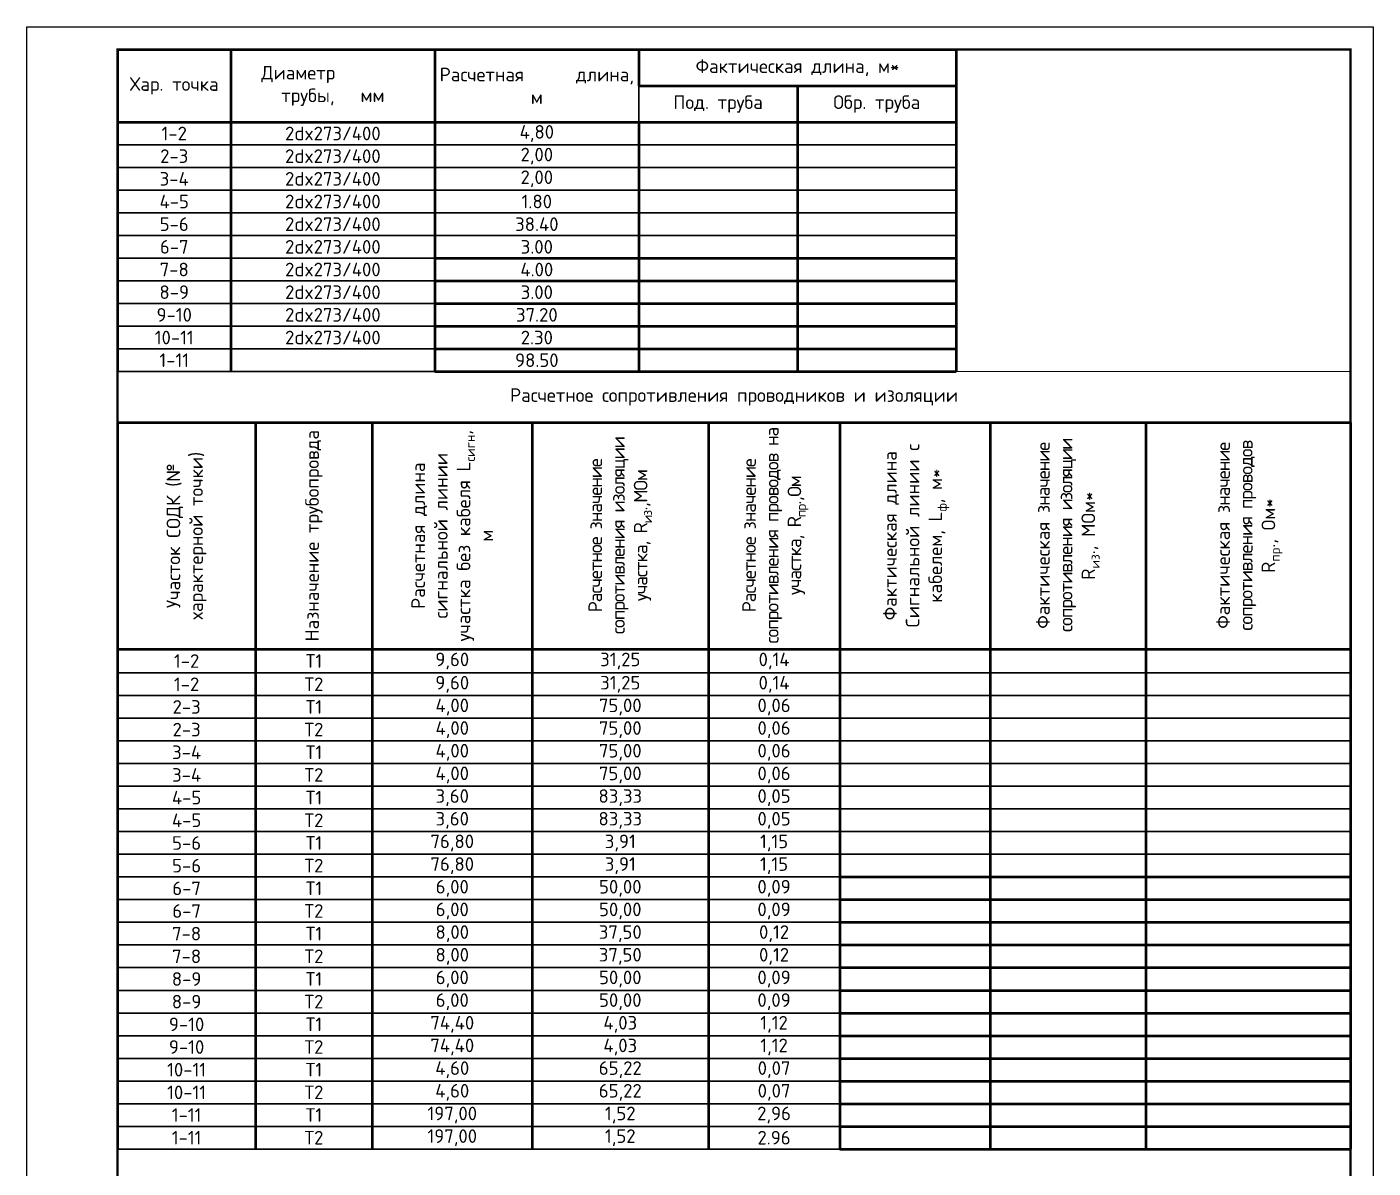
# Model space of a CAD drawing. Header units: millimetres. Extents: x -112426 to 8831, y 1218 to 38707.
# Drawn here: x 4357.8 to 4654.8, y 2440.8 to 2692.5 of the extents above; entities that cross this region are included whole.
import ezdxf

# ---------------------------------------------------------------- set-up
doc = ezdxf.new("R2010")
doc.units = ezdxf.units.MM
doc.layers.add('Таблица', color=250, linetype='Continuous', lineweight=30)
doc.styles.add('-ISOCPEUR-', font='isocpeur.ttf')

# ---------------------------------------------------------------- blocks, each defined once
blk = doc.blocks.new('*T33')
at = {"layer": 'Таблица', "lineweight": 50, "transparency": 16777216}
for p, q in [((0, 0), (185, 0)), ((0, 0), (0, -71)), ((25, 0), (25, -71)), ((70, 0), (70, -71)), ((115, 0), (115, -8)), ((185, 0), (185, -71)), ((115, -8), (185, -8)), ((150, -8), (150, -71)), ((0, -16), (185, -16)), ((115, -16), (115, -71)), ((70, -46), (185, -46)), ((70, -51), (185, -51)), ((70, -56), (185, -56)), ((70, -61), (185, -61)), ((70, -66), (185, -66)), ((70, -71), (185, -71))]:
    blk.add_line(p, q, dxfattribs=at)
at = {"layer": 'Таблица', "lineweight": 30, "transparency": 16777216}
for p, q in [((115, -8), (115, -16)), ((0, -21), (185, -21)), ((0, -26), (185, -26)), ((0, -31), (185, -31)), ((0, -36), (185, -36)), ((0, -41), (185, -41)), ((0, -46), (70, -46)), ((0, -51), (70, -51)), ((0, -56), (70, -56)), ((0, -61), (70, -61)), ((0, -66), (70, -66)), ((0, -71), (70, -71))]:
    blk.add_line(p, q, dxfattribs=at)
at = {"layer": 'Таблица', "color": 0, "transparency": 16777216, "char_height": 3, "attachment_point": 5, "style": '-ISOCPEUR-'}
for s, insert, width in [('Фактическая длина, м*', (150, -4), 69), ('Диаметр         трубы,   мм', (47.5, -8), 45), ('Расчетная      длина, м', (92.5, -8), 44), ('Хар. точка', (12.5, -8), 23), ('Под. труба', (132.5, -12), 34), ('Обр. труба', (167.5, -12), 34), ('1-2', (12.5, -18.5), 24), ('\\A1;2dx273/400 ', (47.5, -18.5), 44), ('4,80', (92.5, -18.5), 44), ('2-3', (12.5, -23.5), 24), ('\\A1;2dx273/400 ', (47.5, -23.5), 44), ('2,00', (92.5, -23.5), 44), ('2,00', (92.5, -28.5), 44), ('3-4', (12.5, -28.5), 24), ('\\A1;2dx273/400 ', (47.5, -28.5), 44), ('4-5', (12.5, -33.5), 24), ('\\A1;2dx273/400 ', (47.5, -33.5), 44), ('1.80', (92.5, -33.5), 44), ('5-6', (12.5, -38.5), 24), ('\\A1;2dx273/400 ', (47.5, -38.5), 44), ('38.40', (92.5, -38.5), 44), ('6-7', (12.5, -43.5), 24), ('\\A1;2dx273/400 ', (47.5, -43.5), 44), ('3.00', (92.5, -43.5), 44), ('7-8', (12.5, -48.5), 24), ('\\A1;2dx273/400 ', (47.5, -48.5), 44), ('4.00', (92.5, -48.5), 44), ('8-9', (12.5, -53.5), 24), ('\\A1;2dx273/400 ', (47.5, -53.5), 44), ('3.00', (92.5, -53.5), 44), ('9-10', (12.5, -58.5), 24), ('\\A1;2dx273/400 ', (47.5, -58.5), 44), ('37.20', (92.5, -58.5), 44), ('10-11', (12.5, -63.5), 24), ('\\A1;2dx273/400 ', (47.5, -63.5), 44), ('2.30', (92.5, -63.5), 44), ('1-11', (12.5, -68.5), 24), ('98.50', (92.5, -68.5), 44)]:
    blk.add_mtext(s, dxfattribs=dict(at, insert=insert, width=width))
blk = doc.blocks.new('*T34')
at = {"layer": 'Defpoints', "color": 8, "linetype": 'ByBlock', "lineweight": 0, "transparency": 16777216}
for p, q in [((0, 0), (272, 0)), ((0, 0), (0, -11.21)), ((272, 0), (272, -11.21))]:
    blk.add_line(p, q, dxfattribs=at)
at = {"layer": 'Таблица', "lineweight": 50, "transparency": 16777216}
for p, q in [((0, -11.21), (272, -11.21)), ((0, -11.21), (0, -171.47)), ((30.45, -11.21), (30.45, -171.47)), ((56.19, -11.21), (56.19, -171.47)), ((91.48, -11.21), (91.48, -171.47)), ((130.34, -11.21), (130.34, -171.47)), ((159.34, -11.21), (159.34, -171.47)), ((192.52, -11.21), (192.52, -171.47)), ((226.84, -11.21), (226.84, -171.47)), ((272, -11.21), (272, -171.47)), ((0, -61.21), (272, -61.21)), ((159.34, -111.47), (272, -111.47)), ((159.34, -116.47), (272, -116.47)), ((159.34, -121.47), (272, -121.47)), ((159.34, -126.47), (272, -126.47)), ((159.34, -131.47), (272, -131.47)), ((159.34, -136.47), (272, -136.47)), ((159.34, -141.47), (272, -141.47)), ((159.34, -146.47), (272, -146.47)), ((159.34, -151.47), (272, -151.47)), ((159.34, -156.47), (272, -156.47)), ((159.34, -161.47), (272, -161.47)), ((159.34, -166.47), (272, -166.47)), ((159.34, -171.47), (272, -171.47))]:
    blk.add_line(p, q, dxfattribs=at)
at = {"layer": 'Таблица', "lineweight": 30, "transparency": 16777216}
for p, q in [((0, -66.47), (272, -66.47)), ((0, -71.47), (272, -71.47)), ((0, -76.47), (272, -76.47)), ((0, -81.47), (272, -81.47)), ((0, -86.47), (272, -86.47)), ((0, -91.47), (272, -91.47)), ((0, -96.47), (272, -96.47)), ((0, -101.47), (272, -101.47)), ((0, -106.47), (272, -106.47)), ((0, -111.47), (159.34, -111.47)), ((0, -116.47), (159.34, -116.47)), ((0, -121.47), (159.34, -121.47)), ((0, -126.47), (159.34, -126.47)), ((0, -131.47), (159.34, -131.47)), ((0, -136.47), (159.34, -136.47)), ((0, -141.47), (159.34, -141.47)), ((0, -146.47), (159.34, -146.47)), ((0, -151.47), (159.34, -151.47)), ((0, -156.47), (159.34, -156.47)), ((0, -161.47), (159.34, -161.47)), ((0, -166.47), (159.34, -166.47)), ((0, -171.47), (159.34, -171.47))]:
    blk.add_line(p, q, dxfattribs=at)
at = {"layer": 'Таблица', "color": 0, "transparency": 16777216, "char_height": 3, "attachment_point": 5, "style": '-ISOCPEUR-'}
for s, insert, width in [('{\\C256;\\c0;Расчетное сопротивления проводников и изоляции                                                  }                                                                                                                  ', (136, -5.6), 268), ('{\\C7;1-2}', (15.23, -63.84), 29.454), ('{\\C256;\\c0;Т1', (43.32, -63.84), 24.7396), ('9,60', (73.84, -63.84), 34.2904), ('31,25', (110.91, -63.84), 37.852), ('0,14', (144.84, -63.84), 28), ('{\\C7;1-2}', (15.23, -68.97), 29.454), ('{\\C256;\\c0;Т2', (43.32, -68.97), 24.7396), ('9,60', (73.84, -68.97), 34.2904), ('31,25', (110.91, -68.97), 37.852), ('0,14', (144.84, -68.97), 28), ('{\\C7;2-3}', (15.23, -73.97), 29.454), ('{\\C256;\\c0;Т1', (43.32, -73.97), 24.7396), ('4,00', (73.84, -73.97), 34.2904), ('75,00', (110.91, -73.97), 37.852), ('0,06', (144.84, -73.97), 28), ('4,00', (73.84, -78.97), 34.2904), ('75,00', (110.91, -78.97), 37.852), ('0,06', (144.84, -78.97), 28), ('{\\C7;2-3}', (15.23, -78.97), 29.454), ('{\\C256;\\c0;Т2', (43.32, -78.97), 24.7396), ('{\\C7;3-4}', (15.23, -83.97), 29.454), ('{\\C256;\\c0;Т1', (43.32, -83.97), 24.7396), ('4,00', (73.84, -83.97), 34.2904), ('75,00', (110.91, -83.97), 37.852), ('0,06', (144.84, -83.97), 28), ('{\\C7;3-4}', (15.23, -88.97), 29.454), ('{\\C256;\\c0;Т2', (43.32, -88.97), 24.7396), ('4,00', (73.84, -88.97), 34.2904), ('75,00', (110.91, -88.97), 37.852), ('0,06', (144.84, -88.97), 28), ('{\\C7;4-5}', (15.23, -93.97), 29.454), ('{\\C256;\\c0;Т1', (43.32, -93.97), 24.7396), ('3,60', (73.84, -93.97), 34.2904), ('83,33', (110.91, -93.97), 37.852), ('0,05', (144.84, -93.97), 28), ('{\\C7;4-5}', (15.23, -98.97), 29.454), ('{\\C256;\\c0;Т2', (43.32, -98.97), 24.7396), ('3,60', (73.84, -98.97), 34.2904), ('83,33', (110.91, -98.97), 37.852), ('0,05', (144.84, -98.97), 28), ('{\\C7;5-6}', (15.23, -103.97), 29.454), ('{\\C256;\\c0;Т1', (43.32, -103.97), 24.7396), ('76,80', (73.84, -103.97), 34.2904), ('3,91', (110.91, -103.97), 37.852), ('1,15', (144.84, -103.97), 28), ('{\\C7;5-6}', (15.23, -108.97), 29.454), ('{\\C256;\\c0;Т2', (43.32, -108.97), 24.7396), ('76,80', (73.84, -108.97), 34.2904), ('3,91', (110.91, -108.97), 37.852), ('1,15', (144.84, -108.97), 28), ('6-7', (15.23, -113.97), 29.454), ('{\\C256;\\c0;Т1', (43.32, -113.97), 24.7396), ('6,00', (73.84, -113.97), 34.2904), ('50,00', (110.91, -113.97), 37.852), ('0,09', (144.84, -113.97), 28), ('{\\C7;6-7}', (15.23, -118.97), 29.454), ('{\\C256;\\c0;Т2', (43.32, -118.97), 24.7396), ('6,00', (73.84, -118.97), 34.2904), ('50,00', (110.91, -118.97), 37.852), ('0,09', (144.84, -118.97), 28), ('{\\C7;7-8}', (15.23, -123.97), 29.454), ('{\\C256;\\c0;Т1', (43.32, -123.97), 24.7396), ('8,00', (73.84, -123.97), 34.2904), ('37,50', (110.91, -123.97), 37.852), ('0,12', (144.84, -123.97), 28), ('{\\C7;7-8}', (15.23, -128.97), 29.454), ('{\\C256;\\c0;Т2', (43.32, -128.97), 24.7396), ('8,00', (73.84, -128.97), 34.2904), ('37,50', (110.91, -128.97), 37.852), ('0,12', (144.84, -128.97), 28), ('{\\C7;8-9}', (15.23, -133.97), 29.454), ('{\\C256;\\c0;Т1', (43.32, -133.97), 24.7396), ('6,00', (73.84, -133.97), 34.2904), ('50,00', (110.91, -133.97), 37.852), ('0,09', (144.84, -133.97), 28), ('{\\C7;8-9}', (15.23, -138.97), 29.454), ('{\\C256;\\c0;Т2', (43.32, -138.97), 24.7396), ('6,00', (73.84, -138.97), 34.2904), ('50,00', (110.91, -138.97), 37.852), ('0,09', (144.84, -138.97), 28), ('{\\C7;9-10}', (15.23, -143.97), 29.454), ('{\\C256;\\c0;Т1', (43.32, -143.97), 24.7396), ('74,40', (73.84, -143.97), 34.2904), ('4,03', (110.91, -143.97), 37.852), ('1,12', (144.84, -143.97), 28), ('{\\C7;9-10}', (15.23, -148.97), 29.454), ('{\\C256;\\c0;Т2', (43.32, -148.97), 24.7396), ('74,40', (73.84, -148.97), 34.2904), ('4,03', (110.91, -148.97), 37.852), ('1,12', (144.84, -148.97), 28), ('{\\C7;10-11}', (15.23, -153.97), 29.454), ('{\\C256;\\c0;Т1', (43.32, -153.97), 24.7396), ('4,60', (73.84, -153.97), 34.2904), ('65,22', (110.91, -153.97), 37.852), ('0,07', (144.84, -153.97), 28), ('4,60', (73.84, -158.97), 34.2904), ('65,22', (110.91, -158.97), 37.852), ('0,07', (144.84, -158.97), 28), ('{\\C7;10-11}', (15.23, -158.97), 29.454), ('{\\C256;\\c0;Т2', (43.32, -158.97), 24.7396), ('1-11', (15.23, -163.97), 29.454), ('{\\C256;\\c0;Т1', (43.32, -163.97), 24.7396), ('197,00', (73.84, -163.97), 34.2904), ('1,52', (110.91, -163.97), 37.852), ('2,96', (144.84, -163.97), 28), ('1-11', (15.23, -168.97), 29.454), ('{\\C256;\\c0;Т2', (43.32, -168.97), 24.7396), ('197,00', (73.84, -168.97), 34.2904), ('1,52', (110.91, -168.97), 37.852), ('2.96', (144.84, -168.97), 28)]:
    blk.add_mtext(s, dxfattribs=dict(at, insert=insert, width=width))
at = {"layer": 'Таблица', "color": 0, "transparency": 16777216, "char_height": 3, "width": 49, "attachment_point": 5, "rotation": 90, "style": '-ISOCPEUR-'}
for s, insert in [('{\\C256;\\c0;Назначение трубопровда}', (43.32, -36.21)), ('\\A1;{\\C256;\\c0;Расчетная длина сигнальной линии участка без кабеля L\\H0.7x;\\S^ сигн;\\H1.42857x;, м}', (73.84, -36.21)), ('\\A1;{\\T0.9;\\C256;\\c0;Расчетное значение сопротивления изоляции участка, R\\H0.7x;\\S^ из;\\H1.42857x;.,МОм}', (110.91, -36.21)), ('\\A1;{\\T0.9;\\C256;\\c0;Расчетное значение сопротивления проводов на участка, R\\H0.7x;\\S^ пр;\\H1.42857x;.,Ом}', (144.84, -36.21)), ('\\A1;{\\C256;\\c0;Фактическая длина Сигнальной линии с кабелем, L\\H0.7x;\\S^ ф;\\H1.42857x;, м*}', (175.93, -36.21)), ('\\A1;{\\C256;\\c0;Фактическая \\T0.9;значение сопротивления \\T0.85;изоляции\\T1; R\\H0.7x;\\S^ из;\\H1.42857x;., МОм*}', (209.68, -36.21)), ('\\A1;{\\C256;\\c0;Фактическая \\T0.9;значение сопротивления проводов\\T1; R\\H0.7x;\\S^ пр;\\H1.42857x;., Ом*}', (249.42, -36.21)), ('{\\C7;Участок СОДК (№ характерной точки)}', (15.23, -36.21))]:
    blk.add_mtext(s, dxfattribs=dict(at, insert=insert))

msp = doc.modelspace()

# ---------------------------------------------------------------- linework, layer by layer
msp.add_lwpolyline([(4357.809, 2692.459), (4654.809, 2692.459), (4654.809, 2272.459), (4357.809, 2272.459)], close=True)
at = {"const_width": 0.5}
msp.add_lwpolyline([(4377.809, 2687.459), (4649.809, 2687.459), (4649.809, 2277.459), (4377.809, 2277.459)], close=True, dxfattribs=at)

# ---------------------------------------------------------------- block references
for name, p in [('*T33', (4377.809, 2687.459)), ('*T34', (4377.809, 2616.459))]:
    msp.add_blockref(name, p)

doc.saveas('drawing.dxf')
